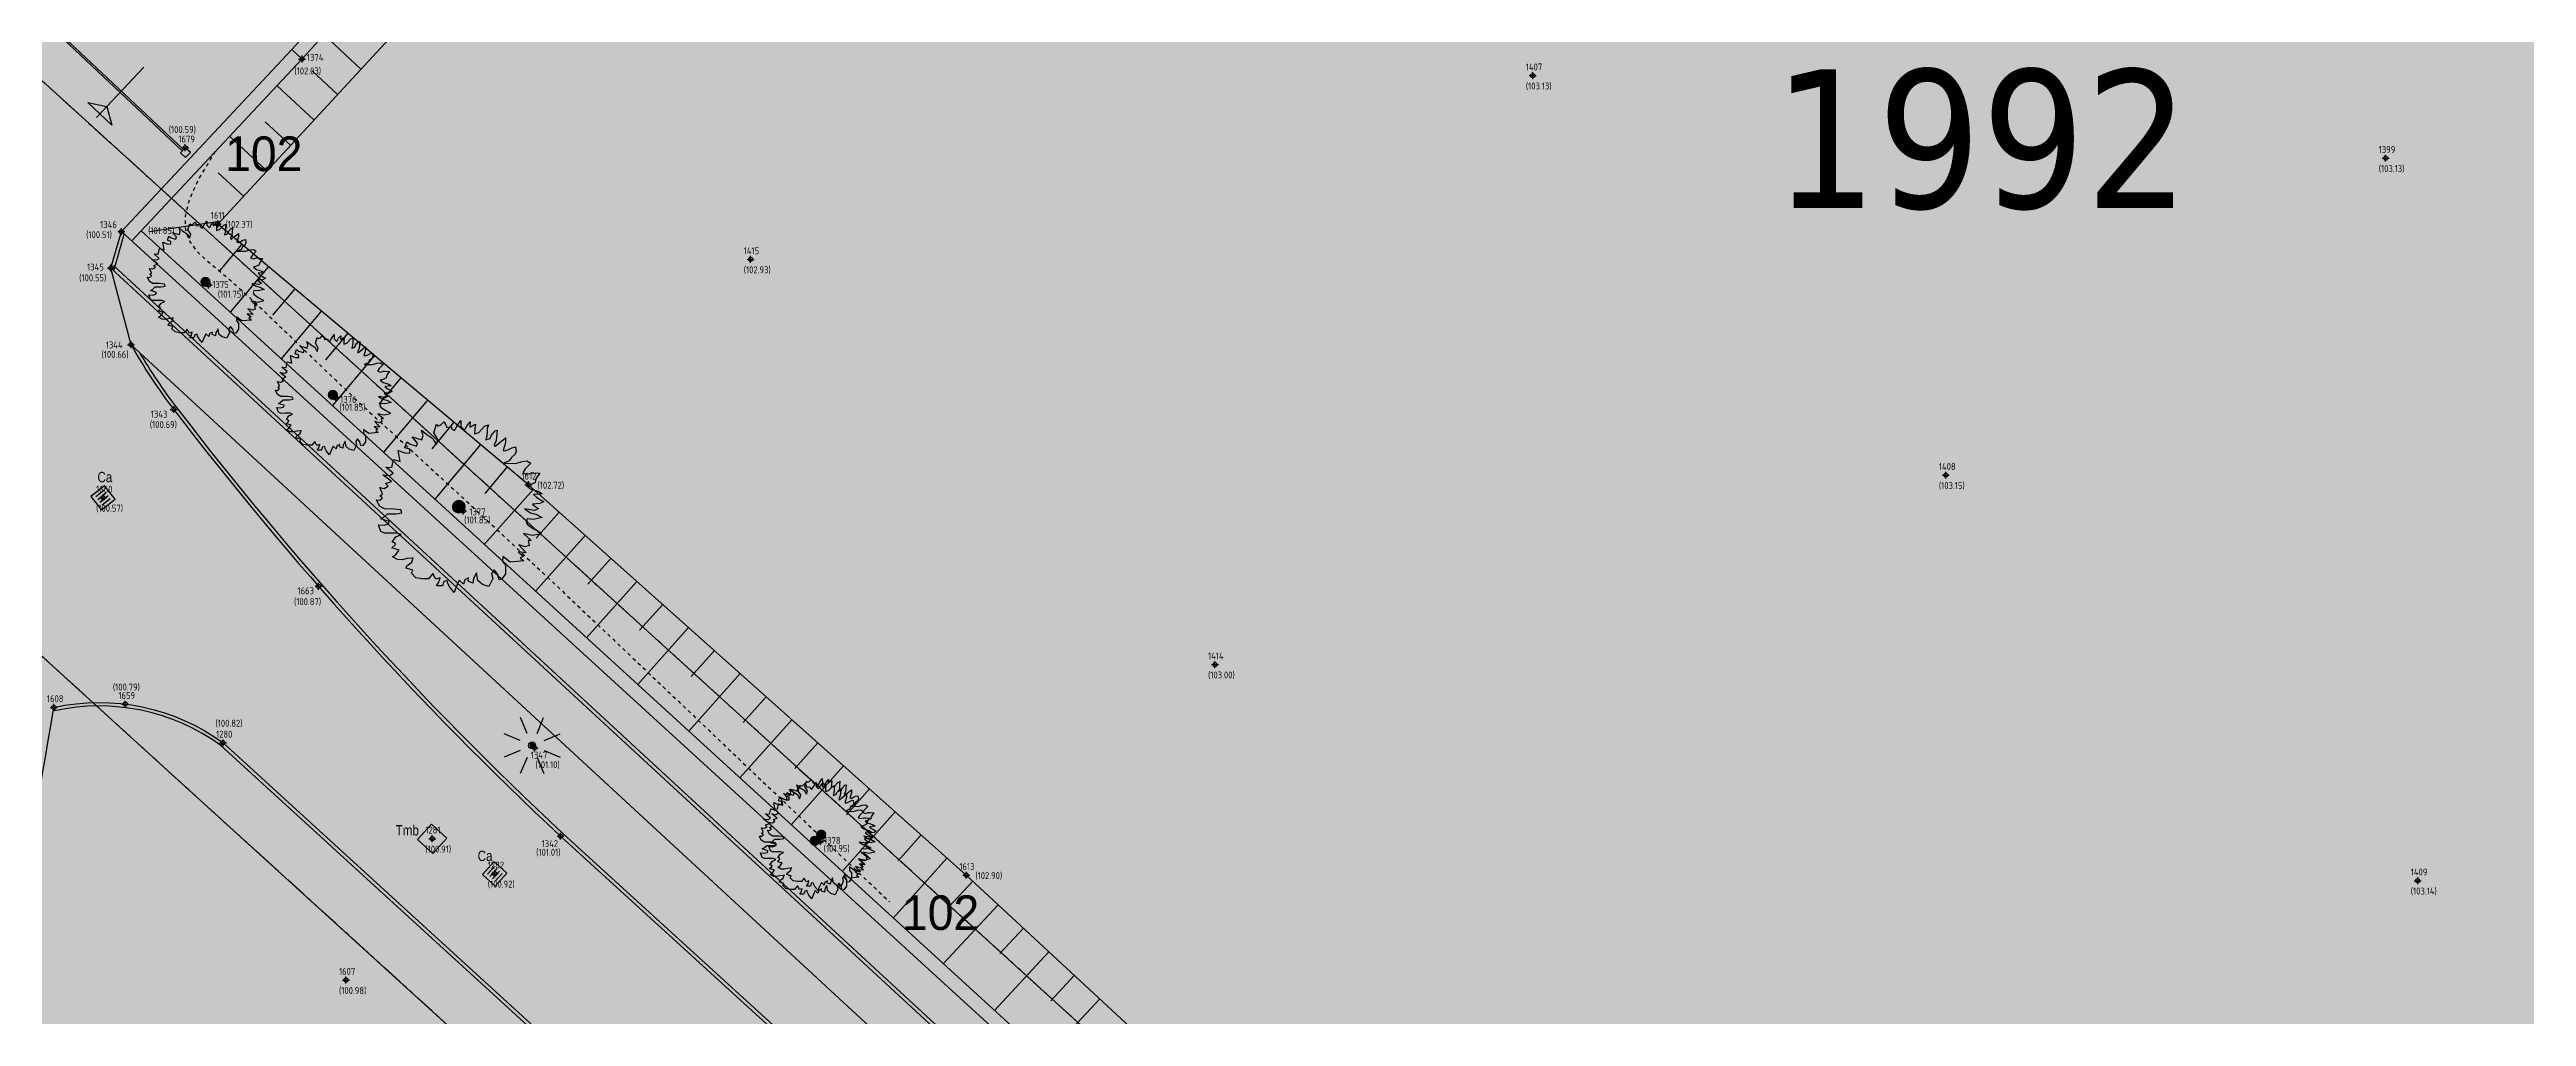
# Model space of a CAD drawing. Extents: x 9555 to 11275, y -8412 to -6382.
# Drawn here: x 10201.2 to 10272.7, y -7968.4 to -7940.5 of the extents above; entities that cross this region are included whole.
import ezdxf
from ezdxf.enums import TextEntityAlignment as Align

# ---------------------------------------------------------------- set-up
doc = ezdxf.new("R2010")
doc.units = 0
doc.header["$MEASUREMENT"] = 0
doc.header["$XCLIPFRAME"] = 2
doc.header["$PDMODE"] = 33
doc.header["$PDSIZE"] = 0.12
doc.linetypes.add('DOT2', pattern=[0.125, 0, -0.125])
doc.linetypes.add('PHANTOM2', pattern=[1.25, 0.625, -0.125, 0.125, -0.125, 0.125, -0.125])
doc.layers.get('0').update_dxf_attribs({"color": 53, "lineweight": 50})
for name, color, linetype in [('01_PROG', 7, 'Continuous'), ('02_CAT', 7, 'Continuous'), ('Conf Lotti-Retino', 253, 'Continuous'), ('GEI-Nome_P', 6, 'Continuous'), ('GEI-Punti', 7, 'Continuous'), ('Gei-Punti_3D', 3, 'Continuous'), ('GEI-Quote_P', 3, 'Continuous'), ('GEI-Simboli', 6, 'Continuous'), ('Immagine', 181, 'Continuous'), ('Ril-Aiuola_Retino', 85, 'Continuous'), ('Ril-Albero', 104, 'Continuous'), ('Ril-Muro', 6, 'Continuous'), ('Ril-Palo_Lampione', 20, 'Continuous'), ('Ril-Recinzione_Metallica', 4, 'Continuous'), ('Ril-Strada', 4, 'Continuous'), ('Ril-Strada_Marciapiede', 4, 'Continuous'), ('Ril-Tomb_CADITOIA-Chiusino', 5, 'Continuous'), ('Ril-Tombino', 5, 'Continuous'), ('Ril_PQ1-Ciglio', 72, 'Continuous'), ('Ril_PQ1-CLV', 62, 'DOT2'), ('Ril_PQ1-Scarpate', 65, 'Continuous')]:
    doc.layers.add(name, color=color, linetype=linetype)
for name, color, linetype, lineweight in [('Conf Lotti', 2, 'PHANTOM2', 30), ('Fr02 Fgl. 957E', 150, 'Continuous', 30), ('Ril-Albero_Tronco', 3, 'Continuous', 35)]:
    doc.layers.add(name, color=color, linetype=linetype, lineweight=lineweight)
doc.layers.add('Gei-Nome_p(OFF)', color=251, linetype='Continuous', plot=False)
doc.styles.add('HELVLA', font='helvl', dxfattribs={"width": 0.8})
doc.styles.get("Standard").update_dxf_attribs({"font": 'isocp.shx'})
doc.styles.add('Tahoma', font='tahoma.ttf')
doc.styles.add('Univcl', font='UNIVCL.shx')
picture_1 = doc.add_image_def('image1.png', size_in_pixel=(3510, 4950))
picture_2 = doc.add_image_def('image2.png', size_in_pixel=(4950, 3510))
picture_3 = doc.add_image_def('image3.png', size_in_pixel=(3510, 4950))

# ---------------------------------------------------------------- blocks, each defined once
blk = doc.blocks.new('PALO-ILLUM01_15')
at = {"layer": 'Ril-Palo_Lampione'}
h = blk.add_hatch(color=256, dxfattribs=at)
edge = h.paths.add_edge_path()
edge.add_arc((0, 0), 0.075, 0, 360)
for p, q in [((-0.144, 0.346), (-0.335, 0.808)), ((0.144, 0.346), (0.335, 0.808)), ((-0.346, 0.144), (-0.808, 0.336)), ((0.346, 0.144), (0.808, 0.336)), ((-0.347, -0.143), (-0.809, -0.333)), ((-0.145, -0.346), (-0.338, -0.807)), ((0.145, -0.346), (0.338, -0.807)), ((0.347, -0.143), (0.809, -0.333))]:
    blk.add_line(p, q, dxfattribs=at)
at = {"layer": 'Ril-Palo_Lampione', "color": 7}
blk.add_circle((0, 0), 0.0997, dxfattribs=at)
blk = doc.blocks.new('TCa-a')
at = {"layer": 'Ril-Tomb_CADITOIA-Chiusino'}
for p, q in [((-0.15, 0.15), (0.15, 0.15)), ((-0.15, 0.05), (0.15, 0.05)), ((-0.15, -0.05), (0.15, -0.05)), ((-0.15, -0.15), (0.15, -0.15))]:
    blk.add_line(p, q, dxfattribs=at)
blk.add_lwpolyline([(-0.25, -0.25), (0.25, -0.25), (0.25, 0.25), (-0.25, 0.25)], close=True, dxfattribs=at)
blk = doc.blocks.new('ALB_02Generico')
at = {"layer": 'Ril-Albero'}
blk.add_lwpolyline([(-0.088, 1.527), (-0.035, 1.617), (0.037, 1.727), (0.041, 1.607), (0.111, 1.534), (0.164, 1.623), (0.226, 1.697), (0.221, 1.593), (0.332, 1.652), (0.317, 1.564), (0.314, 1.459), (0.4, 1.486), (0.516, 1.609), (0.591, 1.64), (0.569, 1.567), (0.568, 1.515), (0.562, 1.411), (0.54, 1.338), (0.627, 1.365), (0.645, 1.425), (0.726, 1.519), (0.77, 1.532), (0.749, 1.328), (0.707, 1.236), (0.724, 1.204), (0.744, 1.224), (0.799, 1.274), (0.885, 1.34), (0.935, 1.378), (0.933, 1.286), (0.904, 1.189), (0.886, 1.128), (0.923, 1.117), (0.981, 1.139), (1.06, 1.181), (1.132, 1.199), (1.147, 1.115), (1.129, 1.055), (1.054, 0.985), (1.008, 0.92), (0.901, 0.872), (1.137, 0.868), (1.267, 0.907), (1.363, 0.919), (1.441, 0.869), (1.329, 0.757), (1.279, 0.68), (1.364, 0.654), (1.451, 0.681), (1.502, 0.678), (1.62, 0.669), (1.55, 0.571), (1.535, 0.523), (1.525, 0.487), (1.462, 0.453), (1.359, 0.418), (1.444, 0.353), (1.542, 0.324), (1.601, 0.306), (1.667, 0.259), (1.492, 0.245), (1.553, 0.188), (1.642, 0.134), (1.699, 0.104), (1.62, 0.062), (1.472, 0.054), (1.546, -0.009), (1.591, -0.035), (1.513, -0.077), (1.312, -0.043), (1.434, -0.119), (1.543, -0.152), (1.668, -0.216), (1.486, -0.254), (1.37, -0.245), (1.348, -0.318), (1.376, -0.353), (1.496, -0.442), (1.621, -0.507), (1.649, -0.541), (1.466, -0.579), (1.293, -0.539), (1.45, -0.679), (1.386, -0.673), (1.408, -0.773), (1.333, -0.802), (1.2, -0.762), (1.279, -0.852), (1.35, -0.926), (1.184, -0.902), (1.291, -0.987), (1.228, -1.022), (1.302, -1.083), (1.03, -1.107), (0.932, -1.037), (0.879, -0.994), (0.875, -1.099), (0.932, -1.17), (0.932, -1.342), (0.859, -1.451), (0.804, -1.461), (0.773, -1.345), (0.706, -1.26), (0.656, -1.337), (0.68, -1.437), (0.603, -1.599), (0.471, -1.559), (0.377, -1.478), (0.356, -1.326), (0.296, -1.439), (0.283, -1.528), (0.189, -1.487), (0.196, -1.423), (0.117, -1.465), (0.091, -1.549), (0.008, -1.471), (-0.074, -1.658), (-0.092, -1.719), (-0.179, -1.613), (-0.222, -1.535), (-0.231, -1.479), (-0.303, -1.496), (-0.328, -1.581), (-0.448, -1.585), (-0.399, -1.508), (-0.373, -1.423), (-0.46, -1.449), (-0.519, -1.339), (-0.604, -1.446), (-0.736, -1.445), (-0.859, -1.42), (-0.95, -1.327), (-0.921, -1.271), (-0.969, -1.256), (-1.053, -1.23), (-1.039, -1.182), (-0.938, -1.107), (-0.912, -1.023), (-0.94, -1.027), (-1.035, -1.037), (-1.135, -1.061), (-1.227, -1.059), (-1.328, -1.002), (-1.261, -0.957), (-1.196, -0.87), (-1.257, -0.852), (-1.342, -0.826), (-1.266, -0.757), (-1.283, -0.725), (-1.333, -0.71), (-1.26, -0.601), (-1.153, -0.553), (-1.237, -0.528), (-1.37, -0.528), (-1.49, -0.531), (-1.558, -0.497), (-1.61, -0.362), (-1.494, -0.372), (-1.407, -0.345), (-1.393, -0.296), (-1.478, -0.271), (-1.561, -0.245), (-1.498, -0.211), (-1.425, -0.141), (-1.253, -0.14), (-1.141, -0.122), (-1.163, -0.062), (-1.303, -0.046), (-1.488, -0.044), (-1.589, 0.013), (-1.644, 0.136), (-1.58, 0.13), (-1.525, 0.18), (-1.582, 0.21), (-1.529, 0.259), (-1.583, 0.382), (-1.496, 0.368), (-1.417, 0.41), (-1.467, 0.466), (-1.347, 0.508), (-1.519, 0.639), (-1.379, 0.624), (-1.312, 0.669), (-1.458, 0.793), (-1.342, 0.785), (-1.308, 0.946), (-1.175, 0.906), (-1.212, 1.128), (-1.083, 1.076), (-0.98, 1.071), (-0.982, 1.151), (-1.078, 1.18), (-1.042, 1.301), (-0.977, 1.255), (-0.879, 1.225), (-0.844, 1.215), (-0.826, 1.275), (-0.933, 1.401), (-0.848, 1.375), (-0.739, 1.342), (-0.714, 1.427), (-0.749, 1.53), (-0.642, 1.444), (-0.52, 1.368), (-0.452, 1.242), (-0.419, 1.35), (-0.499, 1.481), (-0.448, 1.65), (-0.42, 1.615), (-0.359, 1.636), (-0.302, 1.698), (-0.273, 1.663), (-0.243, 1.588), (-0.147, 1.598), (-0.145, 1.559)], close=True, dxfattribs=at)
at = {"layer": 'Ril-Albero', "const_width": 0.113, "flags": 128}
blk.add_lwpolyline([(-0.056, 0, 1), (0.056, 0, 1)], format="xyb", close=True, dxfattribs=at)
blk = doc.blocks.new('20043-1_Prog-Confini')
at = {"layer": 'Conf Lotti-Retino'}
h = blk.add_hatch(color=256, dxfattribs=at)
h.paths.add_polyline_path([(10440.904, -7860.831), (10481.594, -7897.835), (10443.955, -7939.223), (10455.053, -7949.315), (10501.476, -7898.267), (10547.189, -7848.002), (10411.97, -7725.031), (10340.578, -7745.23), (10225.512, -7871.756), (10219.572, -7866.354), (10165.524, -7925.785), (10195.694, -7953.18), (10249.907, -8002.481), (10270.622, -8021.32), (10278.897, -8012.22), (10188.639, -7930.138), (10307.726, -7799.19), (10366.912, -7853.014), (10397.984, -7881.272), (10388.565, -7891.63), (10401.881, -7903.74)])
h.paths.add_polyline_path([(10406.058, -7872.394), (10374.985, -7844.136), (10315.8, -7790.312), (10347.147, -7755.842), (10408.825, -7738.391), (10442.939, -7769.415), (10528.018, -7846.787), (10491.686, -7886.738), (10437.68, -7837.623)], flags=16)
for points in [[(10278.897, -8012.22), (10188.639, -7930.138), (10307.726, -7799.19), (10366.912, -7853.014), (10339.327, -7883.347), (10306.204, -7919.768), (10337.209, -7948.101)], [(10195.694, -7953.18), (10249.907, -8002.481), (10199.446, -8057.968), (10145.19, -8008.626)]]:
    blk.add_hatch(color=41, dxfattribs=at).paths.add_polyline_path(points)
at = {"layer": 'Conf Lotti'}
for p, q in [((10165.545, -7925.761), (10270.622, -8021.32)), ((10188.639, -7930.138), (10278.897, -8012.22))]:
    blk.add_line(p, q, dxfattribs=at)
blk = doc.blocks.new('-Fgl. 957D Estratto Foglio Intero_PostFR1')
at = {"layer": 'Immagine'}
image = blk.add_image(picture_1, insert=(10047.107, -8052.467), size_in_units=(594.323, 838.148), rotation=0.001621, dxfattribs=at)
image.set_boundary_path([(307.502, 335.181), (3170.12, 4586.921)])
image.dxf.flags = 15
blk = doc.blocks.new('-Fgl. 957E Estratto Foglio Intero_PostFR2')
at = {"layer": 'Immagine'}
image = blk.add_image(picture_2, insert=(9917.284, -8422.509), size_in_units=(838.183, 594.348), rotation=0.00109, dxfattribs=at)
image.set_boundary_path([(308.756, 193.629), (4680.161, 3410.458)])
image.dxf.flags = 15
blk = doc.blocks.new('-Fgl. 958 Estratto Foglio Intero_PostFR3')
at = {"layer": 'Immagine'}
image = blk.add_image(picture_3, insert=(9716.786, -8308.175), size_in_units=(1485.814, 2095.379), rotation=-0.001044, dxfattribs=at)
image.set_boundary_path([(486.986, 415.0435), (2987.88, 4584.8433)])
image.dxf.flags = 15
blk = doc.blocks.new('- Fogli_Unione (Estratti_20043_SpostatoComeAll.957E_SuRIL_PostFR1-FR2-FR3 (2021-02-08)')
for name in ['-Fgl. 958 Estratto Foglio Intero_PostFR3', '-Fgl. 957D Estratto Foglio Intero_PostFR1', '-Fgl. 957E Estratto Foglio Intero_PostFR2']:
    blk.add_blockref(name, (0, 0))
blk = doc.blocks.new('2493-1_PostFRAZ')
at = {"layer": 'Fr02 Fgl. 957E'}
for p, q in [((10188.639, -7930.138), (10278.897, -8012.22)), ((10195.694, -7953.18), (10270.622, -8021.32))]:
    blk.add_line(p, q, dxfattribs=at)
at = {"layer": '02_CAT'}
blk.add_blockref('- Fogli_Unione (Estratti_20043_SpostatoComeAll.957E_SuRIL_PostFR1-FR2-FR3 (2021-02-08)', (2.401, 6.764), dxfattribs=at)
at = {"layer": 'Fr02 Fgl. 957E', "style": 'Tahoma'}
blk.add_text('1992', height=4, dxfattribs=at).set_placement((10250.969, -7945.039))

msp = doc.modelspace()

# ---------------------------------------------------------------- hatches: boundary and pattern name
at = {"layer": 'Ril-Aiuola_Retino'}
h = msp.add_hatch(dxfattribs=at)
h.set_pattern_fill('TEXTURE', color=256, scale=2, angle=90, style=0)
h.set_pattern_definition([(90, (-0.96, 1.44), (-1.52, 0.88), [0.08, -1.34, 0.06, -0.58, 0.12, -1.42]), (100, (-1.78, 1.06), (-1.90229523, 0.5378409), [0.14, -0.34, 0.18, -1.06, 0.1, -1.32]), (110, (-1.14, 0.86), (-1.47317502, 0.88980636), [0.16, -1.1, 0.14, -0.82, 0.1, -0.64]), (120, (-1.02, 1.44), (-1.69367912, -0.14646171), [0.1, -0.66, 0.08, -0.98, 0.06, -1.3]), (130, (-1.46, 0.88), (-1.442469036, 0.22557278), [0.08, -0.88, 0.06, -0.56, 0.16, -1.02]), (140, (-0.74, 1.18), (-1.57155663, -0.53498576), [0.04, -0.74, 0.1, -1.22, 0.12, -0.62]), (150, (-0.88, 1.24), (-1.49138439, -0.66315353), [0.1, -0.82, 0.04, -0.96, 0.08, -0.74]), (160, (-0.64, 1.02), (-1.43724565, -0.73261513), [0.06, -0.38, 0.12, -0.64, 0.08, -0.88]), (170, (-1.82, 1.12), (-1.09812967, -1.39043563), [0.14, -0.88, 0.06, -1.04, 0.12, -0.98]), (180, (-0.96, 1.24), (-0.74, -1.76), [0.12, -0.62, 0.08, -1.22, 0.04, -1.24]), (190, (-1.58, 0.92), (-0.96763527, -1.65314306), [0.14, -0.78, 0.12, -0.64, 0.14, -1.46]), (200, (-0.44, 0.78), (-0.54460759, -1.60293561), [0.16, -0.52, 0.08, -1.06, 0.12, -1.16]), (210, (-0.68, 0.24), (-0.18994845, -1.91099963), [0.1, -1.34, 0.12, -0.62, 0.14, -0.82]), (220, (-0.24, 0.68), (-0.47510721, -1.86071845), [0.06, -0.44, 0.08, -0.86, 0.16, -1.12]), (230, (-1.84, 0.08), (0.22803792, -1.47064568), [0.12, -0.72, 0.14, -0.62, 0.08, -0.84]), (240, (-0.12, 1.74), (0.80511506, -1.36549981), [0.08, -0.56, 0.16, -1.24, 0.14, -1.14]), (250, (-1.24, 0.42), (1.08285793, -1.58600716), [0.12, -0.84, 0.1, -0.76, 0.08, -1.22]), (260, (-0.76, 0.54), (1.12748777, -1.43762698), [0.18, -0.66, 0.12, -0.9, 0.16, -0.88])])
edge = h.paths.add_edge_path()
edge.add_line((10259.412, -8036.155), (10258.58, -8032.197))
edge.add_line((10258.58, -8032.197), (10239.684, -8052.804))
edge.add_arc((10242.749, -8046.806), 6.736, 242.93935, 268.52507)
edge.add_arc((10242.603, -8051.457), 2.083, 269.24496, 315.78793)
edge.add_line((10244.096, -8052.909), (10259.412, -8036.155))
h.paths.add_polyline_path([(10251.447, -8041.591), (10251.109, -8041.959), (10250.74, -8041.621), (10251.078, -8041.253)], flags=16)
h.paths.add_polyline_path([(10245.366, -8049.14), (10245.661, -8049.41), (10245.39, -8049.705), (10245.095, -8049.435)], flags=16)
h.paths.add_polyline_path([(10244.65, -8049.772), (10245.092, -8050.178), (10244.687, -8050.62), (10244.244, -8050.215)], flags=16)
h.paths.add_polyline_path([(10269.441, -8025.245), (10266.977, -8022.999), (10262.341, -8028.09), (10266.226, -8028.752)])
edge = h.paths.add_edge_path()
edge.add_line((10271.388, -8020.3), (10261.139, -8010.739))
edge.add_line((10261.139, -8010.739), (10259.425, -8012.59))
edge.add_line((10259.425, -8012.59), (10271.136, -8023.438))
edge.add_arc((10269.751, -8021.748), 2.186, 309.34561, 401.47301)
edge = h.paths.add_edge_path(flags=16)
edge.add_arc((10267.614, -8017.747), 0.0997, 0, 360)
edge = h.paths.add_edge_path(flags=17)
edge.add_arc((10255.088, -8012.547), 5.501, 56.90254, 77.91678)
edge.add_arc((10254.218, -8016.742), 9.785, 78.07713, 113.68083)
edge.add_line((10250.288, -8007.78), (10254.967, -8012.046))
edge.add_line((10254.967, -8012.046), (10256.742, -8010.105))
edge.add_line((10256.742, -8010.105), (10258.471, -8011.706))
edge.add_line((10258.471, -8011.706), (10260.199, -8009.84))
edge.add_line((10260.199, -8009.84), (10258.092, -8007.938))
h.paths.add_polyline_path([(10256.146, -8008.484), (10255.843, -8008.817), (10255.51, -8008.513), (10255.813, -8008.181)], flags=16)
edge = h.paths.add_edge_path()
edge.add_line((10298.967, -7983.808), (10298.738, -7984.06))
edge.add_line((10298.738, -7984.06), (10298.664, -7983.992))
edge.add_line((10298.664, -7983.992), (10292.912, -7990.377))
edge.add_line((10292.912, -7990.377), (10292.765, -7990.243))
edge.add_arc((10292.597, -7990.428), 0.25, 0, 47.80612, ccw=False)
edge.add_arc((10292.597, -7990.428), 0.25, 329.40942, 360, ccw=False)
edge.add_line((10292.812, -7990.556), (10297.291, -7994.822))
edge.add_line((10297.291, -7994.822), (10303.543, -7987.959))
edge.add_line((10303.543, -7987.959), (10298.967, -7983.808))
h.paths.add_polyline_path([(10299.539, -7989.409), (10300.856, -7990.634), (10299.543, -7992.025), (10298.237, -7990.809)], flags=16)
h.paths.add_polyline_path([(10321.783, -7967.974), (10317.067, -7963.766), (10301.474, -7980.912), (10301.547, -7980.979), (10301.318, -7981.23), (10305.91, -7985.369)])
edge = h.paths.add_edge_path()
edge.add_line((10265.277, -8002.447), (10265.209, -8002.52))
edge.add_line((10265.209, -8002.52), (10264.769, -8002.112))
edge.add_line((10264.769, -8002.112), (10261.848, -7999.404))
edge.add_line((10261.848, -7999.404), (10261.408, -7998.997))
edge.add_line((10261.408, -7998.997), (10261.476, -7998.923))
edge.add_line((10261.476, -7998.923), (10203.356, -7945.796))
edge.add_line((10203.356, -7945.796), (10203.086, -7946.743))
edge.add_line((10203.086, -7946.743), (10229.533, -7971.164))
edge.add_line((10229.533, -7971.164), (10245.964, -7986.219))
edge.add_line((10245.964, -7986.219), (10278.103, -8015.665))
edge.add_line((10278.103, -8015.665), (10286.373, -8006.762))
edge.add_line((10286.373, -8006.762), (10294.32, -7998.079))
edge.add_line((10294.32, -7998.079), (10289.941, -7993.688))
edge.add_arc((10289.793, -7993.486), 0.25, 227.80612, 306.18241, ccw=False)
edge.add_line((10289.625, -7993.671), (10289.772, -7993.804))
edge.add_line((10289.772, -7993.804), (10274.261, -8010.621))
edge.add_line((10274.261, -8010.621), (10273.965, -8010.352))
edge.add_line((10273.965, -8010.352), (10265.277, -8002.447))
edge = h.paths.add_edge_path(flags=16)
edge.add_arc((10242.302, -7981.911), 0.275, 0, 360)
edge = h.paths.add_edge_path(flags=17)
edge.add_line((10245.063, -7987.204), (10228.629, -7972.147))
edge.add_line((10228.629, -7972.147), (10203.796, -7949.214))
edge.add_arc((10217.172, -7941.37), 15.506, 210.38666, 217.45291)
edge.add_arc((10284.775, -7889.585), 100.664, 217.45291, 226.92031)
edge.add_line((10216.02, -7963.11), (10256.194, -7999.736))
edge.add_arc((10258.521, -7997.012), 3.583, 229.49385, 286.5396)
edge.add_line((10259.541, -8000.447), (10245.063, -7987.204))
edge = h.paths.add_edge_path(flags=16)
edge.add_arc((10253.58, -7995.958), 0.0997, 0, 360)
edge = h.paths.add_edge_path(flags=16)
edge.add_arc((10239.705, -7983.99), 0.35, 0, 360)
edge = h.paths.add_edge_path(flags=16)
edge.add_arc((10235.478, -7979.727), 0.15, 0, 360)
edge = h.paths.add_edge_path(flags=16)
edge.add_arc((10226.397, -7971.227), 0.225, 0, 360)
edge = h.paths.add_edge_path()
edge.add_arc((10267.197, -8005.311), 3.293, 165.3934, 214.58544)
edge.add_line((10264.485, -8007.18), (10274.383, -8016.541))
edge.add_arc((10275.946, -8013.899), 3.069, 239.38657, 294.79725)
edge.add_line((10277.233, -8016.685), (10264.01, -8004.48))
edge = h.paths.add_edge_path(flags=16)
edge.add_arc((10283.226, -8008.306), 0.6, 0, 360)
edge = h.paths.add_edge_path(flags=16)
edge.add_arc((10287.244, -8003.766), 0.6, 0, 360)
edge = h.paths.add_edge_path(flags=16)
edge.add_arc((10291.381, -7999.305), 0.6, 0, 360)
edge = h.paths.add_edge_path(flags=16)
edge.add_arc((10279.209, -8012.596), 0.6, 0, 360)
edge = h.paths.add_edge_path(flags=16)
edge.add_arc((10297.523, -7992.39), 0.6, 0, 360)
edge = h.paths.add_edge_path(flags=16)
edge.add_arc((10301.119, -7988.404), 0.6, 0, 360)
edge = h.paths.add_edge_path(flags=16)
edge.add_arc((10306.932, -7982.266), 0.6, 0, 360)
edge = h.paths.add_edge_path(flags=16)
edge.add_arc((10311.158, -7977.496), 0.6, 0, 360)
edge = h.paths.add_edge_path(flags=16)
edge.add_arc((10314.631, -7973.577), 0.6, 0, 360)
edge = h.paths.add_edge_path(flags=16)
edge.add_arc((10318.126, -7969.779), 0.6, 0, 360)
edge = h.paths.add_edge_path(flags=16)
edge.add_arc((10271.227, -8021.324), 0.6, 0, 360)
edge = h.paths.add_edge_path(flags=16)
edge.add_arc((10269.36, -8020.259), 0.6, 0, 360)
edge = h.paths.add_edge_path(flags=16)
edge.add_arc((10266.486, -8018.28), 0.6, 0, 360)
edge = h.paths.add_edge_path(flags=16)
edge.add_arc((10264.35, -8016.074), 0.6, 0, 360)
edge = h.paths.add_edge_path(flags=16)
edge.add_arc((10261.819, -8013.684), 0.6, 0, 360)
edge = h.paths.add_edge_path(flags=16)
edge.add_arc((10267.109, -8026.531), 0.6, 0, 360)
edge = h.paths.add_edge_path(flags=16)
edge.add_arc((10257.404, -8037.193), 0.6, 0, 360)
edge = h.paths.add_edge_path(flags=16)
edge.add_arc((10254.365, -8039.794), 0.6, 0, 360)
edge = h.paths.add_edge_path(flags=16)
edge.add_arc((10251.861, -8043.163), 0.6, 0, 360)
edge = h.paths.add_edge_path(flags=16)
edge.add_arc((10249.294, -8046.035), 0.6, 0, 360)
edge = h.paths.add_edge_path(flags=16)
edge.add_arc((10246.43, -8048.732), 0.6, 0, 360)
edge = h.paths.add_edge_path(flags=16)
edge.add_arc((10243.91, -8051.959), 0.6, 0, 360)
edge = h.paths.add_edge_path(flags=16)
edge.add_arc((10215.129, -7960.564), 0.0997, 0, 360)
edge = h.paths.add_edge_path(flags=16)
edge.add_arc((10232.68, -7976.833), 0.0997, 0, 360)
h.paths.add_polyline_path([(10309.344, -7979.167), (10309.838, -7979.582), (10308.79, -7980.78), (10308.305, -7980.356)], flags=16)
h.paths.add_polyline_path([(10310.819, -7971.025), (10311.278, -7971.412), (10310.874, -7971.89), (10310.415, -7971.503)], flags=16)
h.paths.add_polyline_path([(10320.934, -7967.544), (10321.416, -7967.972), (10320.336, -7969.142), (10319.863, -7968.704)], flags=16)
h.paths.add_polyline_path([(10253.409, -7996.504), (10253.173, -7996.762), (10252.914, -7996.527), (10253.15, -7996.268)], flags=16)
h.paths.add_polyline_path([(10274.479, -8011.144), (10274.183, -8010.874), (10273.813, -8011.281), (10274.109, -8011.55)], flags=16)
h.paths.add_polyline_path([(10274.51, -8010.548), (10275.024, -8011.023), (10275.499, -8010.508), (10274.984, -8010.034)], flags=16)
h.paths.add_polyline_path([(10310.453, -7978.784), (10310.157, -7978.515), (10309.787, -7978.922), (10310.083, -7979.191)], flags=16)
h.paths.add_polyline_path([(10311.015, -7979.556), (10310.719, -7979.287), (10310.349, -7979.694), (10310.645, -7979.963)], flags=16)
h.paths.add_polyline_path([(10310.776, -7972.084), (10311.22, -7972.488), (10311.624, -7972.044), (10311.18, -7971.64)], flags=16)
h.paths.add_polyline_path([(10309.729, -7972.048), (10310.247, -7972.519), (10310.718, -7972.002), (10310.2, -7971.531)], flags=16)

# ---------------------------------------------------------------- linework, layer by layer
at = {"layer": 'Gei-Nome_p(OFF)'}
for p in [(10244.021, -7941.217), (10268.645, -7943.6), (10221.44, -7946.524), (10255.947, -7952.756), (10234.846, -7958.228), (10269.57, -7964.47), (10209.756, -7967.341)]:
    msp.add_point(p, dxfattribs=at)
at = {"layer": 'GEI-Punti'}
for p in [(10208.488, -7940.737), (10205.118, -7943.298), (10206.056, -7945.502), (10203.274, -7945.721), (10202.973, -7946.775), (10205.79, -7947.263), (10203.551, -7948.988), (10209.468, -7950.526), (10204.783, -7950.86), (10202.742, -7953.411), (10215.023, -7953.033), (10213.139, -7953.792), (10208.966, -7955.965), (10201.323, -7959.465), (10203.386, -7959.37), (10206.207, -7960.488), (10215.202, -7960.632), (10212.249, -7963.257), (10215.952, -7963.184), (10223.455, -7963.334), (10214.051, -7964.27), (10227.665, -7964.31)]:
    msp.add_point(p, dxfattribs=at)
at = {"layer": 'Gei-Punti_3D'}
for p in [(10208.488, -7940.737, 102.175), (10244.021, -7941.217, 103.126), (10205.118, -7943.298, 100.589), (10268.645, -7943.6, 103.131), (10206.056, -7945.502, 102.37), (10203.274, -7945.721, 100.508), (10202.973, -7946.775, 100.546), (10221.44, -7946.524, 102.926), (10205.79, -7947.263, 101.754), (10203.551, -7948.988, 100.661), (10209.468, -7950.526, 101.848), (10204.783, -7950.86, 100.692), (10255.947, -7952.756, 103.146), (10202.742, -7953.411, 100.57), (10215.023, -7953.033, 102.722), (10213.139, -7953.792, 101.853), (10208.966, -7955.965, 100.868), (10234.846, -7958.228, 102.996), (10201.323, -7959.465, 100.758), (10203.386, -7959.37, 100.788), (10206.207, -7960.488, 100.817), (10215.202, -7960.632, 101.105), (10212.249, -7963.257, 100.91), (10215.952, -7963.184, 101.008), (10223.455, -7963.334, 101.954), (10214.051, -7964.27, 100.919), (10227.665, -7964.31, 102.902), (10269.57, -7964.47, 103.136), (10209.756, -7967.341, 100.978)]:
    msp.add_point(p, dxfattribs=at)
at = {"layer": 'GEI-Simboli'}
for p, q in [((10208.488, -7940.837), (10208.488, -7940.637)), ((10208.388, -7940.737), (10208.588, -7940.737)), ((10243.921, -7941.217), (10244.121, -7941.217)), ((10244.021, -7941.316), (10244.021, -7941.117)), ((10205.018, -7943.298), (10205.218, -7943.298)), ((10205.118, -7943.398), (10205.118, -7943.198)), ((10268.645, -7943.7), (10268.645, -7943.5)), ((10268.545, -7943.6), (10268.745, -7943.6)), ((10203.274, -7945.821), (10203.274, -7945.621)), ((10205.956, -7945.502), (10206.156, -7945.502)), ((10206.056, -7945.602), (10206.056, -7945.402)), ((10203.174, -7945.721), (10203.374, -7945.721)), ((10202.873, -7946.775), (10203.073, -7946.775)), ((10202.973, -7946.875), (10202.973, -7946.675)), ((10221.34, -7946.524), (10221.54, -7946.524)), ((10221.44, -7946.624), (10221.44, -7946.424)), ((10205.69, -7947.263), (10205.89, -7947.263)), ((10205.79, -7947.363), (10205.79, -7947.163)), ((10203.451, -7948.988), (10203.651, -7948.988)), ((10203.551, -7949.088), (10203.551, -7948.888)), ((10209.368, -7950.526), (10209.568, -7950.526)), ((10209.468, -7950.626), (10209.468, -7950.426)), ((10204.683, -7950.86), (10204.883, -7950.86)), ((10204.783, -7950.96), (10204.783, -7950.76)), ((10255.847, -7952.756), (10256.047, -7952.756)), ((10255.947, -7952.856), (10255.947, -7952.656)), ((10202.642, -7953.411), (10202.842, -7953.411)), ((10202.742, -7953.511), (10202.742, -7953.311)), ((10214.923, -7953.033), (10215.123, -7953.033)), ((10215.023, -7953.133), (10215.023, -7952.933)), ((10213.039, -7953.792), (10213.239, -7953.792)), ((10213.139, -7953.892), (10213.139, -7953.692)), ((10208.866, -7955.965), (10209.066, -7955.965)), ((10208.966, -7956.065), (10208.966, -7955.865)), ((10234.746, -7958.228), (10234.946, -7958.228)), ((10234.846, -7958.328), (10234.846, -7958.128)), ((10201.223, -7959.465), (10201.423, -7959.465)), ((10201.323, -7959.565), (10201.323, -7959.365)), ((10203.286, -7959.37), (10203.486, -7959.37)), ((10203.386, -7959.47), (10203.386, -7959.27)), ((10206.107, -7960.488), (10206.307, -7960.488)), ((10206.207, -7960.588), (10206.207, -7960.388)), ((10215.102, -7960.632), (10215.302, -7960.632)), ((10215.202, -7960.732), (10215.202, -7960.532)), ((10212.149, -7963.257), (10212.349, -7963.257)), ((10212.249, -7963.357), (10212.249, -7963.157)), ((10215.852, -7963.184), (10216.052, -7963.184)), ((10215.952, -7963.284), (10215.952, -7963.084)), ((10223.355, -7963.334), (10223.555, -7963.334)), ((10223.455, -7963.434), (10223.455, -7963.234)), ((10214.051, -7964.369), (10214.051, -7964.169)), ((10227.665, -7964.41), (10227.665, -7964.21)), ((10213.951, -7964.27), (10214.151, -7964.27)), ((10227.565, -7964.31), (10227.765, -7964.31)), ((10269.47, -7964.47), (10269.67, -7964.47)), ((10269.57, -7964.57), (10269.57, -7964.37)), ((10209.656, -7967.341), (10209.856, -7967.341)), ((10209.756, -7967.441), (10209.756, -7967.241))]:
    msp.add_line(p, q, dxfattribs=at)
at = {"layer": 'Ril-Albero_Tronco'}
for centre, radius in [((10205.701, -7947.175), 0.125), ((10209.379, -7950.438), 0.125), ((10213.016, -7953.668), 0.175), ((10223.296, -7963.315), 0.125), ((10223.474, -7963.14), 0.125)]:
    msp.add_circle(centre, radius, dxfattribs=at)
at = {"layer": 'Ril-Muro'}
for p, q in [((10208.488, -7940.737), (10208.193, -7940.466)), ((10261.476, -7998.923), (10203.274, -7945.721)), ((10261.746, -7998.628), (10203.843, -7945.699))]:
    msp.add_line(p, q, dxfattribs=at)
for points in [[(10203.274, -7945.721), (10208.193, -7940.466), (10214.313, -7933.735), (10219.971, -7927.656), (10229.565, -7917.329), (10246.099, -7899.027), (10256.576, -7908.738)], [(10203.566, -7945.994), (10208.487, -7940.738), (10214.607, -7934.005), (10220.264, -7927.929), (10229.859, -7917.599), (10246.125, -7899.596), (10256.302, -7909.029)]]:
    msp.add_lwpolyline(points, dxfattribs=at)
at = {"layer": 'Ril-Recinzione_Metallica'}
msp.add_line((10202.55, -7942.427), (10203.92, -7940.97), dxfattribs=at)
msp.add_lwpolyline([(10201.471, -7939.972), (10201.437, -7940.008), (10205.032, -7943.389), (10205.067, -7943.353)], close=True, dxfattribs=at)
at = {"layer": 'Ril-Recinzione_Metallica', "color": 7}
for points in [[(10202.304, -7941.99), (10202.849, -7942.108), (10203.001, -7942.645)], [(10204.981, -7943.444), (10205.127, -7943.581), (10205.264, -7943.435), (10205.118, -7943.298)]]:
    msp.add_lwpolyline(points, close=True, dxfattribs=at)
at = {"layer": 'Ril-Strada'}
for p, q in [((10202.973, -7946.775), (10203.274, -7945.721)), ((10203.055, -7946.851), (10203.356, -7945.796))]:
    msp.add_line(p, q, dxfattribs=at)
at = {"layer": 'Ril-Strada', "color": 8}
msp.add_line((10203.551, -7948.988), (10202.973, -7946.775), dxfattribs=at)
at = {"layer": 'Ril-Strada'}
for points in [[(10203.551, -7948.988, 0.035952), (10204.783, -7950.86, 0.041334), (10215.952, -7963.184), (10256.128, -7999.811, 0.258626), (10259.627, -8000.525)], [(10203.796, -7949.214, 0.030842), (10204.862, -7950.799, 0.041333), (10216.02, -7963.11), (10256.194, -7999.736, 0.25418), (10259.541, -8000.447)], [(10206.315, -8043.465), (10205.058, -8042.449), (10201.994, -8037.315, -0.063368), (10196.076, -8023.153, -0.041174), (10195.53, -8002.558), (10196.8, -7990.153, -0.011199), (10201.323, -7959.465)], [(10222.247, -8032.202), (10242.211, -8010.476), (10246.787, -8005.415), (10248.669, -8003.049), (10249.561, -8001.707, 0.210706), (10249.677, -8000.329), (10206.144, -7960.565, 0.214496), (10201.345, -7959.562), (10201.323, -7959.465, -0.214737), (10206.207, -7960.488), (10249.763, -8000.272, -0.215069), (10249.647, -8001.758), (10248.75, -8003.108), (10246.864, -8005.48), (10242.285, -8010.543), (10222.321, -8032.269)]]:
    msp.add_lwpolyline(points, format="xyb", dxfattribs=at)
at = {"layer": 'Ril-Strada_Marciapiede'}
for points in [[(10278.109, -8015.806), (10245.896, -7986.293), (10229.465, -7971.238), (10202.973, -7946.775)], [(10278.103, -8015.665), (10245.964, -7986.219), (10229.533, -7971.164), (10203.041, -7946.701)], [(10278.175, -8017.555), (10263.927, -8004.404), (10259.627, -8000.525), (10245.063, -7987.204), (10228.629, -7972.147), (10203.551, -7948.988)]]:
    msp.add_lwpolyline(points, dxfattribs=at)
at = {"layer": 'Ril-Tombino'}
msp.add_lwpolyline([(10212.672, -7963.238), (10212.268, -7963.681), (10211.825, -7963.277), (10212.229, -7962.834)], close=True, dxfattribs=at)
at = {"layer": 'Ril_PQ1-Ciglio'}
msp.add_lwpolyline([(10246.114, -7981.557), (10237.789, -7973.701), (10227.665, -7964.31), (10215.023, -7953.033), (10206.056, -7945.502), (10213.571, -7937.364), (10221.395, -7928.627)], dxfattribs=at)
at = {"layer": 'Ril_PQ1-CLV', "ltscale": 0.75, "flags": 128}
msp.add_lwpolyline([(10205.984, -7943.409), (10205.52, -7944.167), (10205.238, -7944.782), (10205.113, -7945.276), (10205.12, -7945.672), (10205.235, -7945.995), (10205.432, -7946.266), (10205.686, -7946.509), (10205.972, -7946.746), (10206.269, -7946.997), (10206.571, -7947.262), (10206.876, -7947.538), (10207.182, -7947.822), (10207.486, -7948.109), (10207.788, -7948.398), (10208.083, -7948.683), (10208.371, -7948.963), (10208.65, -7949.233), (10208.923, -7949.498), (10209.193, -7949.758), (10209.463, -7950.017), (10209.736, -7950.277), (10210.016, -7950.542), (10210.307, -7950.814), (10210.61, -7951.096), (10210.932, -7951.391), (10211.281, -7951.71), (10211.667, -7952.063), (10212.102, -7952.462), (10212.596, -7952.916), (10213.159, -7953.437), (10213.802, -7954.035), (10214.535, -7954.722), (10215.363, -7955.502), (10216.263, -7956.353), (10217.206, -7957.247), (10218.163, -7958.155), (10219.104, -7959.051), (10220.001, -7959.904), (10220.824, -7960.689), (10221.545, -7961.375), (10222.144, -7961.945), (10222.645, -7962.422), (10223.081, -7962.835), (10223.485, -7963.218), (10223.89, -7963.602), (10224.33, -7964.019), (10224.838, -7964.5), (10225.447, -7965.077)], dxfattribs=at)
at = {"layer": 'Ril_PQ1-Scarpate'}
for p, q in [((10210.191, -7941.025), (10209.126, -7940.042)), ((10209.512, -7941.76), (10208.778, -7941.082)), ((10208.834, -7942.495), (10207.766, -7941.508)), ((10208.155, -7943.229), (10207.421, -7942.551)), ((10207.477, -7943.964), (10206.399, -7942.968)), ((10206.799, -7944.699), (10206.064, -7944.02)), ((10206.12, -7945.433), (10204.076, -7945.725)), ((10206.75, -7946.085), (10206.107, -7946.851)), ((10207.516, -7946.728), (10206.41, -7948.045)), ((10208.282, -7947.371), (10207.638, -7948.137)), ((10209.047, -7948.014), (10207.887, -7949.396)), ((10209.813, -7948.657), (10209.17, -7949.423)), ((10210.579, -7949.301), (10209.365, -7950.746)), ((10211.345, -7949.944), (10210.702, -7950.709)), ((10212.11, -7950.587), (10210.842, -7952.097)), ((10212.876, -7951.23), (10212.233, -7951.996)), ((10213.642, -7951.873), (10212.32, -7953.448)), ((10214.408, -7952.516), (10213.765, -7953.282)), ((10215.17, -7953.164), (10213.75, -7954.755)), ((10215.916, -7953.829), (10215.25, -7954.575)), ((10216.662, -7954.495), (10215.226, -7956.105)), ((10217.408, -7955.161), (10216.743, -7955.907)), ((10218.155, -7955.826), (10216.703, -7957.454)), ((10218.901, -7956.492), (10218.235, -7957.238)), ((10219.647, -7957.158), (10218.179, -7958.804)), ((10221.14, -7958.489), (10219.655, -7960.153)), ((10220.393, -7957.823), (10219.728, -7958.57)), ((10221.886, -7959.155), (10221.22, -7959.901)), ((10222.632, -7959.82), (10221.132, -7961.502)), ((10223.378, -7960.486), (10222.713, -7961.232)), ((10224.124, -7961.152), (10222.608, -7962.852)), ((10224.871, -7961.818), (10224.205, -7962.564)), ((10225.617, -7962.483), (10224.084, -7964.201)), ((10226.363, -7963.149), (10225.697, -7963.895)), ((10227.109, -7963.815), (10225.56, -7965.551)), ((10227.852, -7964.484), (10227.172, -7965.217)), ((10228.585, -7965.164), (10227.003, -7966.87)), ((10229.319, -7965.844), (10228.638, -7966.577)), ((10230.052, -7966.524), (10228.479, -7968.219)), ((10230.785, -7967.204), (10230.105, -7967.937)), ((10231.518, -7967.884), (10229.956, -7969.569))]:
    msp.add_line(p, q, dxfattribs=at)

# ---------------------------------------------------------------- block references
at = {"layer": '01_PROG'}
msp.add_blockref('20043-1_Prog-Confini', (0, 0), dxfattribs=at)
at = {"layer": '02_CAT'}
msp.add_blockref('2493-1_PostFRAZ', (0, 0), dxfattribs=at)
at = {"layer": 'Ril-Albero'}
for p, xscale, yscale, zscale in [((10205.701, -7947.175), 1.018443565640027, 1.018443565640027, 1.018443565640027), ((10209.379, -7950.438), 1.007322836197744, 1.007322836197744, 1.007322836197744), ((10213.016, -7953.668), 1.443201760824843, 1.443201760824843, 1.443201760824843), ((10223.296, -7963.315), 0.9752626857834231, 0.9752626857834231, 0.9752626857834231), ((10223.474, -7963.14), 0.9389983576086303, 0.9389983576086303, 0.9389983576086303)]:
    msp.add_blockref('ALB_02Generico', p, dxfattribs=dict(at, xscale=xscale, yscale=yscale, zscale=zscale))
at = {"layer": 'Ril-Palo_Lampione'}
msp.add_blockref('PALO-ILLUM01_15', (10215.129, -7960.564), dxfattribs=at)
at = {"layer": 'Ril-Tomb_CADITOIA-Chiusino'}
for p, rotation in [((10202.742, -7953.411), 218.2973582299972), ((10214.051, -7964.27), 227.6450969317196)]:
    msp.add_blockref('TCa-a', p, dxfattribs=dict(at, rotation=rotation))

# ---------------------------------------------------------------- texts
at = {"layer": 'GEI-Nome_P'}
for s, p in [('1374', (10208.629, -7940.789)), ('1679', (10204.918, -7943.148)), ('1346', (10202.66, -7945.616)), ('1611', (10205.856, -7945.352)), ('1345', (10202.284, -7946.845)), ('1375', (10205.9, -7947.348)), ('1344', (10202.824, -7949.096)), ('1376', (10209.592, -7950.67)), ('1343', (10204.123, -7951.094)), ('1612', (10214.823, -7952.883)), ('1660', (10202.542, -7953.261)), ('1377', (10213.318, -7953.916)), ('1663', (10208.358, -7956.197)), ('1608', (10201.123, -7959.315)), ('1659', (10203.186, -7959.22)), ('1280', (10206.007, -7960.338)), ('1347', (10215.093, -7960.942)), ('1281', (10212.049, -7963.107)), ('1342', (10215.406, -7963.501)), ('1378', (10223.559, -7963.406)), ('1282', (10213.851, -7964.119)), ('1613', (10227.465, -7964.16))]:
    msp.add_text(s, height=0.2, dxfattribs=at).set_placement(p)
at = {"layer": 'Gei-Nome_p(OFF)'}
for s, p in [('1407', (10243.821, -7941.066)), ('1399', (10268.445, -7943.45)), ('1415', (10221.24, -7946.374)), ('1408', (10255.747, -7952.606)), ('1414', (10234.646, -7958.078)), ('1409', (10269.37, -7964.32)), ('1607', (10209.556, -7967.191))]:
    msp.add_text(s, height=0.2, dxfattribs=at).set_placement(p)
at = {"layer": 'GEI-Quote_P'}
for s, p in [('(102.03)', (10208.267, -7941.181)), ('(103.13)', (10243.821, -7941.617)), ('(100.59)', (10204.641, -7942.874)), ('(103.13)', (10268.445, -7944)), ('(101.85)', (10204.045, -7945.793)), ('(102.37)', (10206.282, -7945.612)), ('(100.51)', (10202.256, -7945.909)), ('(100.55)', (10202.054, -7947.156)), ('(102.93)', (10221.24, -7946.924)), ('(101.75)', (10206.057, -7947.628)), ('(100.66)', (10202.699, -7949.369)), ('(100.69)', (10204.094, -7951.394)), ('(101.85)', (10209.568, -7950.892)), ('(102.72)', (10215.286, -7953.147)), ('(103.15)', (10255.747, -7953.156)), ('(100.57)', (10202.542, -7953.811)), ('(101.85)', (10213.17, -7954.15)), ('(100.87)', (10208.256, -7956.509)), ('(103.00)', (10234.646, -7958.628)), ('(100.79)', (10203.027, -7958.977)), ('(100.82)', (10205.989, -7960.021)), ('(101.10)', (10215.226, -7961.22)), ('(100.91)', (10212.049, -7963.657)), ('(101.01)', (10215.248, -7963.748)), ('(101.95)', (10223.548, -7963.638)), ('(102.90)', (10227.927, -7964.424)), ('(100.92)', (10213.851, -7964.669)), ('(103.14)', (10269.37, -7964.87)), ('(100.98)', (10209.556, -7967.741))]:
    msp.add_text(s, height=0.2, dxfattribs=at).set_placement(p)
at = {"layer": 'Ril-Tomb_CADITOIA-Chiusino', "style": 'HELVLA', "width": 0.8}
for p in [(10202.797, -7952.812), (10213.773, -7963.752)]:
    msp.add_text('Ca', height=0.3, dxfattribs=at).set_placement(p, align=Align.MIDDLE)
at = {"layer": 'Ril-Tombino', "style": 'HELVLA', "width": 0.8}
msp.add_text('Tmb', height=0.3, dxfattribs=at).set_placement((10211.526, -7963.008), align=Align.MIDDLE)
at = {"layer": 'Ril_PQ1-CLV', "style": 'Univcl'}
for p in [(10206.268, -7943.973, 102), (10225.809, -7965.894, 102)]:
    msp.add_text('102', height=1, dxfattribs=at).set_placement(p)

doc.saveas('drawing.dxf')
